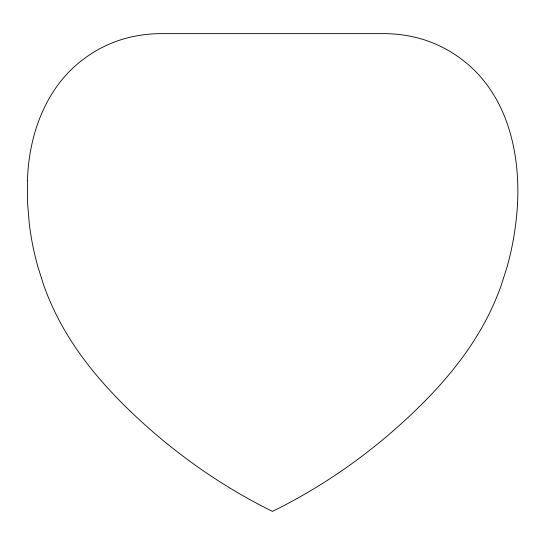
<?xml version="1.0" encoding="UTF-8"?>
<svg xmlns="http://www.w3.org/2000/svg" width="545" height="545" viewBox="0 0 545 545"><rect width="100%" height="100%" fill="white"/><g stroke="black" fill="none" stroke-linecap="round" stroke-linejoin="round"><path stroke-width="0.82" d="M27.454 180.606L27.502 202.277L29.314 224.009A291.282 291.282 0 0 0 35.071 256.007L37.734 266.341L43.995 286.002A268.569 268.569 0 0 0 55.542 313.232C75.959 354.986 107.229 390.302 141.271 421.483A577.577 577.577 0 0 0 202.583 470.315C224.86 485.67 248.213 499.465 272.5 511.387C296.787 499.465 320.14 485.67 342.417 470.315A577.577 577.577 0 0 0 403.722 421.483C437.771 390.309 469.034 354.979 489.458 313.232A268.569 268.569 0 0 0 501.005 286.002L507.266 266.341L509.929 256.007A291.282 291.282 0 0 0 515.686 224.009C523.329 165.639 512.007 97.657 462.501 59.943A125.33 125.33 0 0 0 421.966 39.111C409.636 35.48 396.815 33.688 383.973 33.613L161.027 33.613C148.186 33.688 135.364 35.48 123.034 39.111A125.33 125.33 0 0 0 82.499 59.936C45.392 88.031 28.721 135.351 27.454 180.606"/></g></svg>
